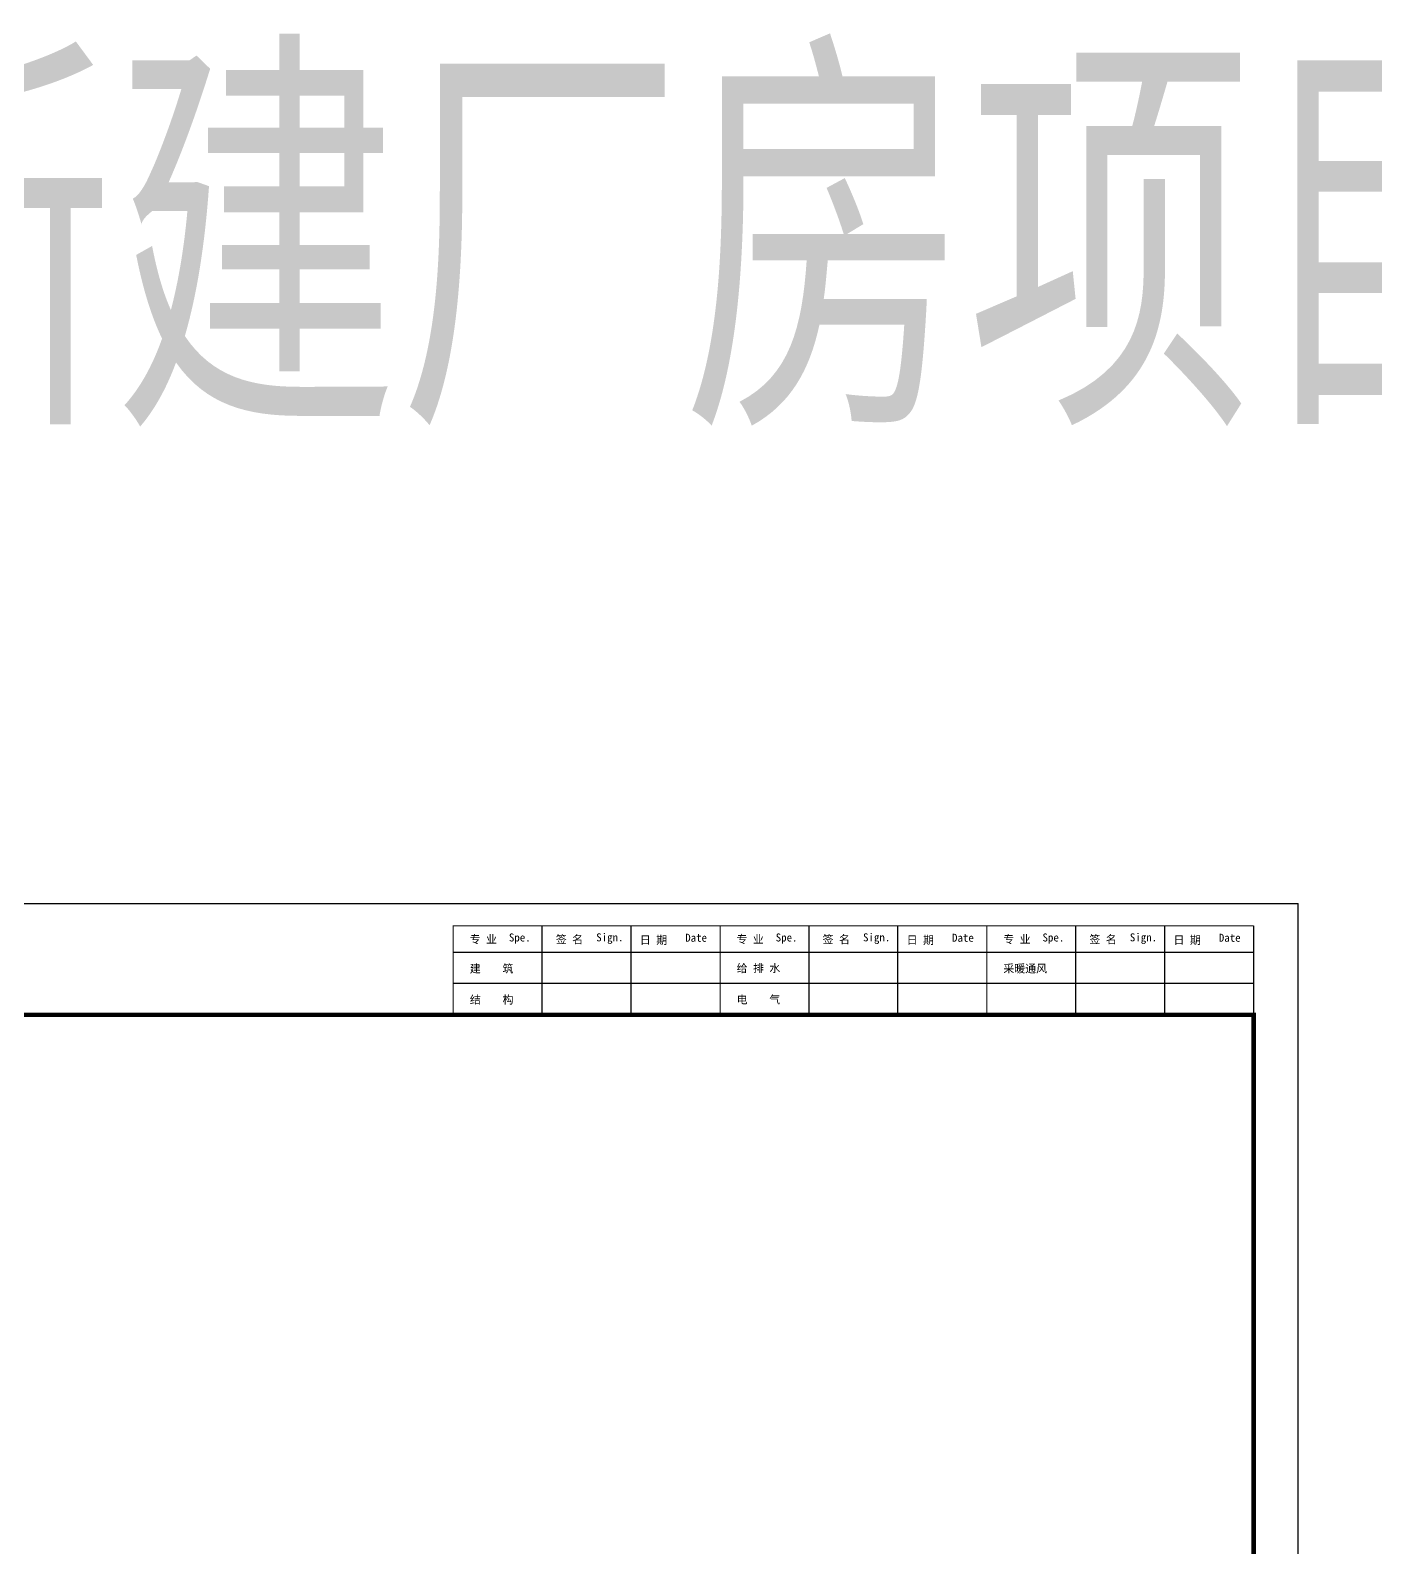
# Model space of a CAD drawing. Extents: x 899043 to 2598688, y -137197 to 211789.
# Drawn here: x 1187677 to 1233058, y 160612 to 211789 of the extents above; entities that cross this region are included whole.
import ezdxf
from ezdxf.enums import TextEntityAlignment as Align

# ---------------------------------------------------------------- set-up
doc = ezdxf.new("R2010")
doc.units = 0
doc.header["$LTSCALE"] = 1500
doc.header["$MEASUREMENT"] = 0
doc.layers.add('00-tk', color=151, linetype='Continuous')
doc.layers.add('钢板标注', color=9, linetype='Continuous', lineweight=18)
doc.styles.add('DS6HT', font='simhei.ttf', dxfattribs={"width": 0.8})
doc.styles.add('ECADI', font='hzs.shx', dxfattribs={"width": 0.7, "bigfont": 'hztxt.shx'})

# ---------------------------------------------------------------- blocks, each defined once
blk = doc.blocks.new('会签')
at = {"layer": '00-tk'}
for p, q in [((-1400, 24000), (-1400, 6000)), ((-700, 24000), (-700, 6000)), ((0, 22000), (-2000, 22000)), ((0, 20000), (-2000, 20000)), ((0, 16000), (-2000, 16000)), ((0, 14000), (-2000, 14000)), ((0, 10000), (-2000, 10000)), ((0, 8000), (-2000, 8000))]:
    blk.add_line(p, q, dxfattribs=at)
at = {"layer": '00-tk', "const_width": 24.7}
for points in [[(0, 6000), (-2000, 6000), (-2000, 24000)], [(0, 24000), (-2000, 24000)], [(0, 18000), (-2000, 18000)], [(0, 12000), (-2000, 12000)]]:
    blk.add_lwpolyline(points, dxfattribs=at)
at = {"layer": '00-tk', "style": 'DS6HT'}
for s, p in [('Date', (-1642, 23216)), ('日 期', (-1589, 22196)), ('Sign.', (-1651, 21215)), ('签 名', (-1603, 20306)), ('Spe.', (-1648, 19251)), ('采暖通风', (-948, 18370)), ('专 业', (-1608, 18369)), ('Date', (-1642, 17216)), ('日 期', (-1589, 16196)), ('Sign.', (-1651, 15215)), ('签 名', (-1603, 14306)), ('Spe.', (-1648, 13251)), ('给 排 水', (-956, 12372)), ('电    气', (-251, 12372)), ('专 业', (-1608, 12369)), ('Date', (-1642, 11216)), ('日 期', (-1589, 10196)), ('Sign.', (-1651, 9215)), ('签 名', (-1603, 8306)), ('Spe.', (-1648, 7251)), ('建    筑', (-948, 6372)), ('结    构', (-248, 6374)), ('专 业', (-1608, 6369))]:
    blk.add_text(s, height=180, rotation=90, dxfattribs=at).set_placement(p)
blk = doc.blocks.new('A$C16496DF1')
at = {"layer": '00-tk'}
for p, q in [((0, 0), (0, 126150)), ((3750, 1500), (3750, 124650))]:
    blk.add_line(p, q, dxfattribs=at)
at = {"layer": '00-tk', "linetype": 'Continuous'}
blk.add_line((178350, 126150), (0, 126150), dxfattribs=at)
at = {"layer": '00-tk', "const_width": 150}
blk.add_lwpolyline([(3750, 124650), (176850, 124650), (176850, 1500), (3750, 1500)], close=True, dxfattribs=at)
at = {"layer": '00-tk', "xscale": 1.5, "yscale": 1.5, "zscale": 1.5}
blk.add_blockref('会签', (3750, 88650), dxfattribs=at)

msp = doc.modelspace()

# ---------------------------------------------------------------- block references
at = {"layer": '钢板标注', "color": 2, "linetype": 'ByBlock', "rotation": 270}
msp.add_blockref('A$C16496DF1', (1104293.5, 182335.4), dxfattribs=at)

# ---------------------------------------------------------------- texts
at = {"style": 'ECADI', "width": 0.8}
msp.add_text('安徽浙鑫电力科技有限公司新建厂房项目', height=12000, dxfattribs=at).set_placement((1152097.9, 198425.7), align=Align.CENTER)

doc.saveas('drawing.dxf')
